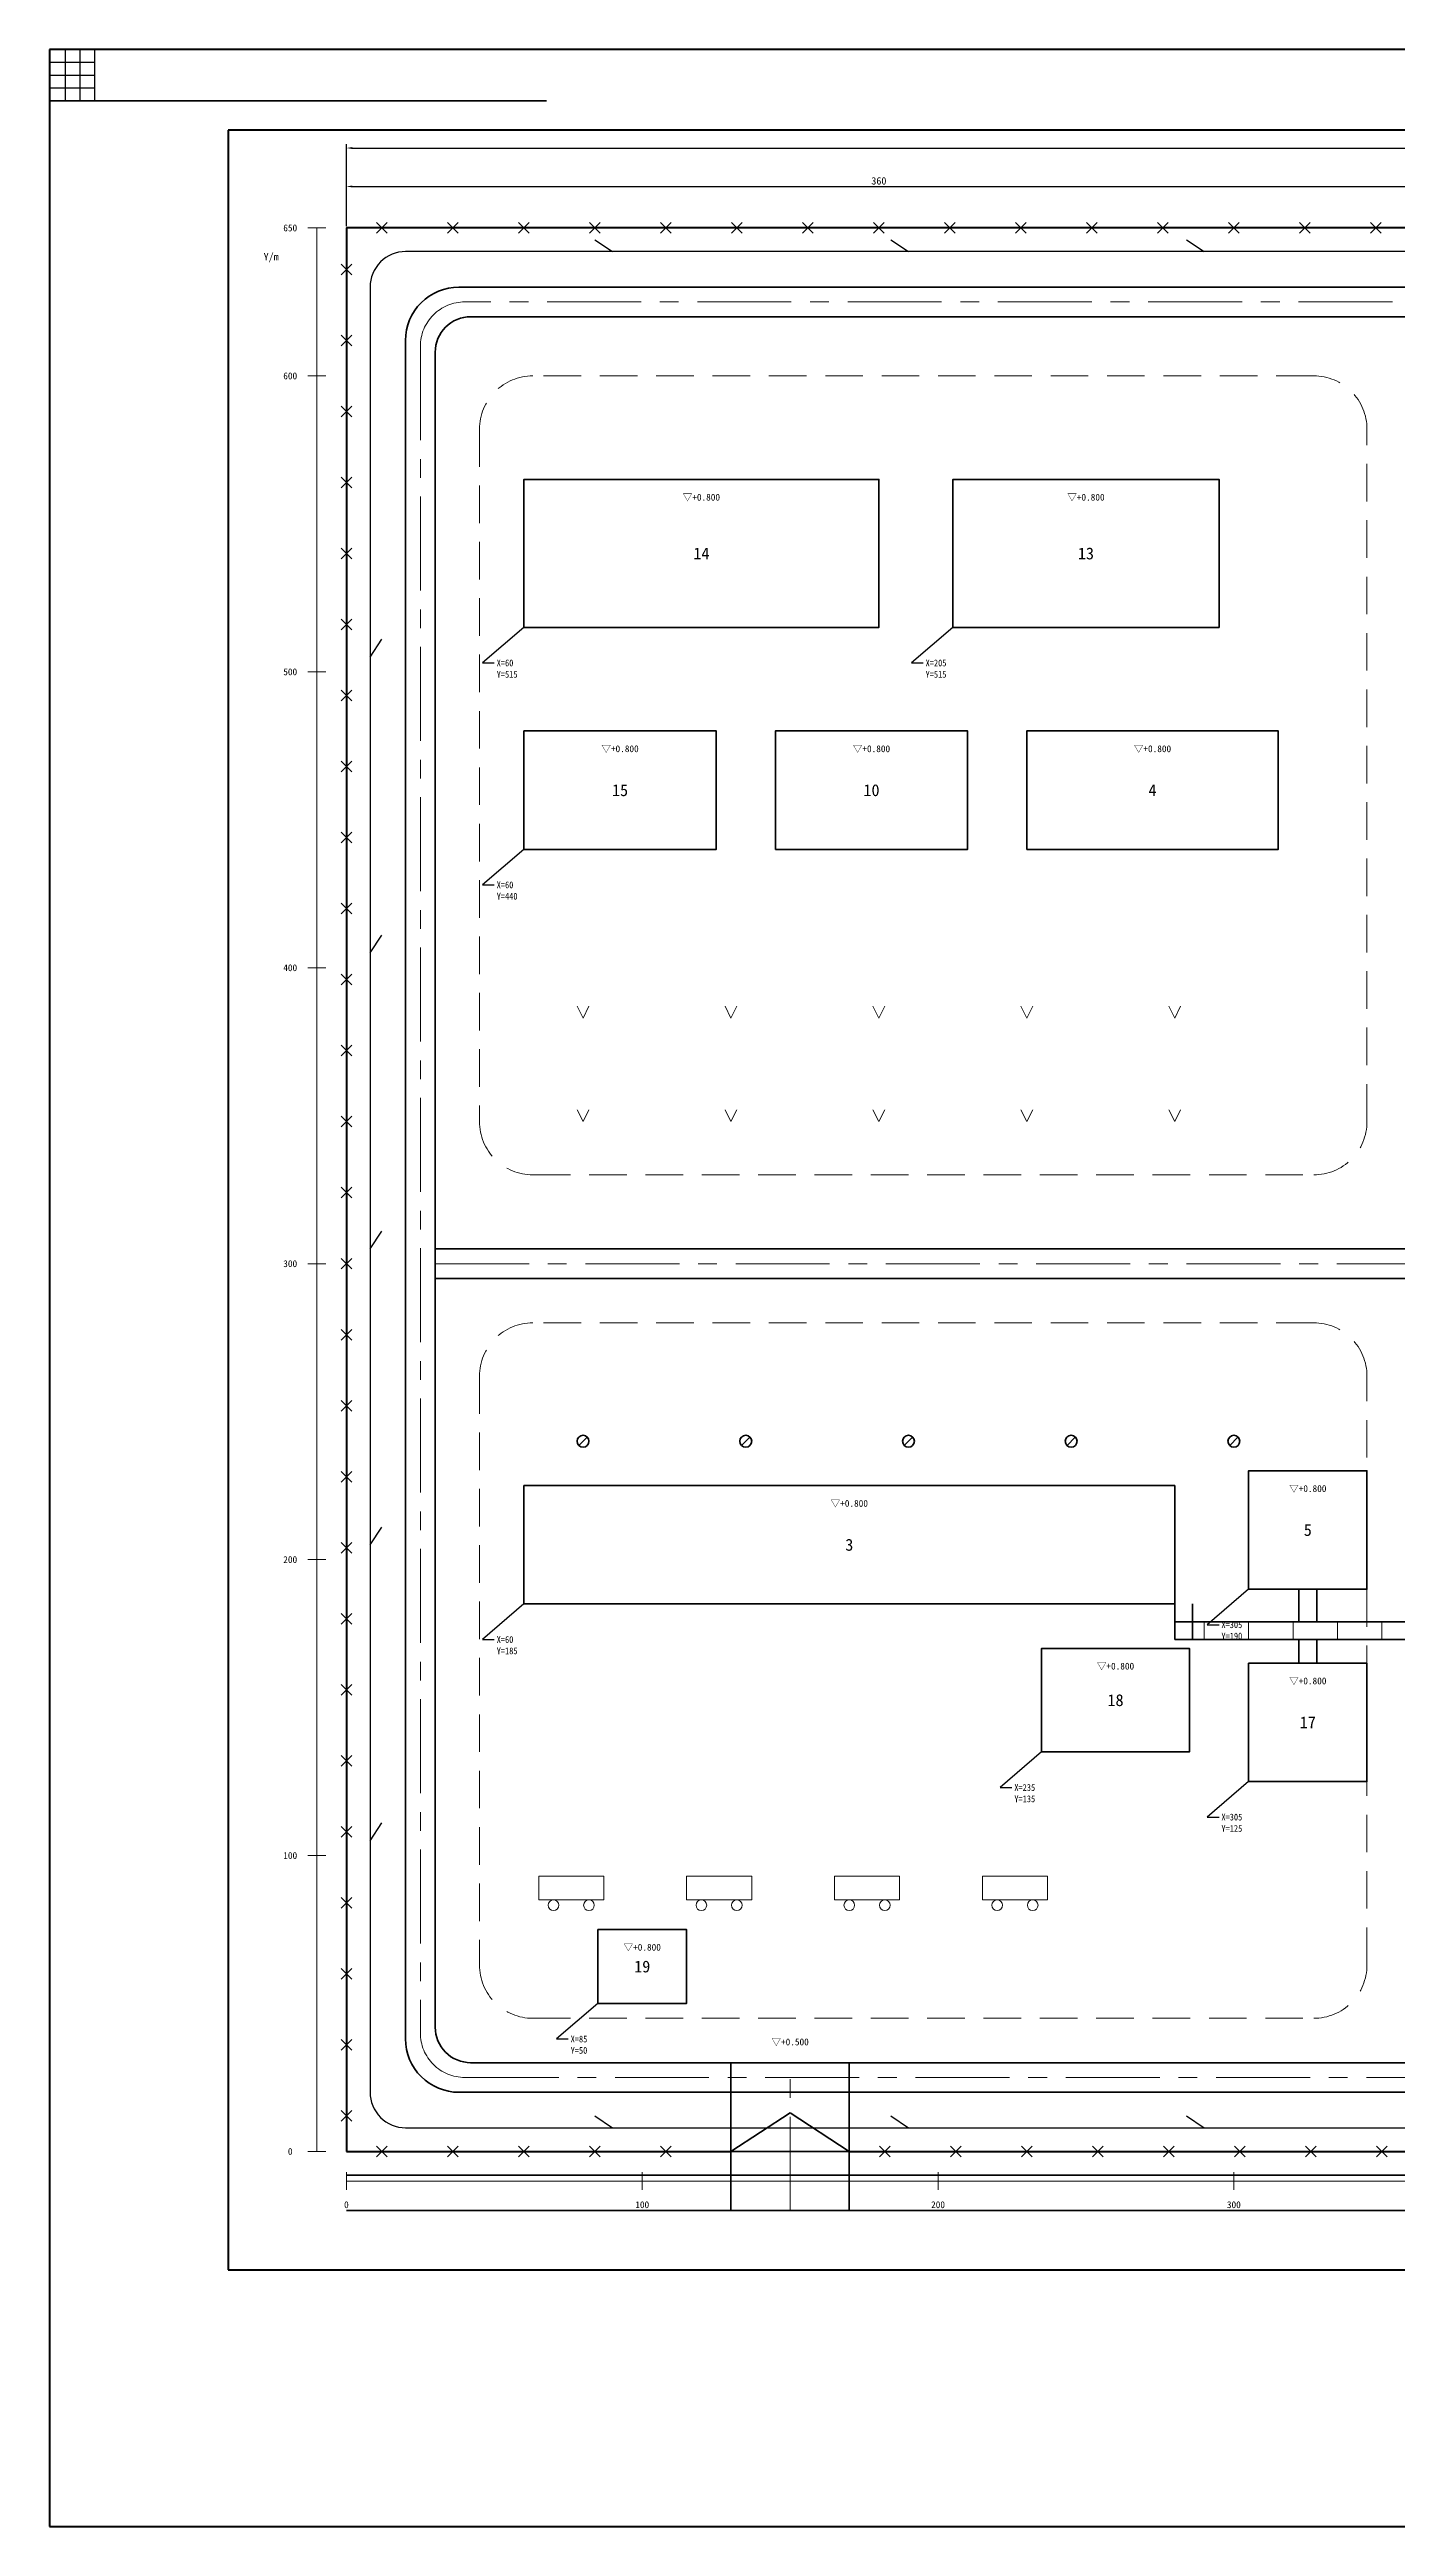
# Model space of a CAD drawing. Header units: millimetres. Extents: x -100 to 1121, y -82 to 755.
# Drawn here: x -100 to 355, y -82 to 755 of the extents above; entities that cross this region are included whole.
import ezdxf
from ezdxf import colors
from ezdxf.entities.mleader import LeaderData, LeaderLine
from ezdxf.enums import TextEntityAlignment as Align
from ezdxf.math import Vec2, Vec3

# ---------------------------------------------------------------- set-up
doc = ezdxf.new("R2010")
doc.units = ezdxf.units.MM
doc.linetypes.add('CENTER', pattern=[50.8, 31.75, -6.35, 6.35, -6.35])
doc.linetypes.add('DASHED', pattern=[19.05, 12.7, -6.35])
for name, color, linetype, lineweight in [('01-用地红线', 8, 'Continuous', 35), ('02-围墙', 1, 'Continuous', 50), ('03-道路', 8, 'Continuous', 35), ('06-建构筑物', 7, 'Continuous', 35), ('07-管带', 6, 'Continuous', 35), ('09-排水沟', 4, 'Continuous', 25), ('10-文字', 7, 'Continuous', 18), ('11-尺寸', 7, 'Continuous', 18), ('13-中心线', 8, 'CENTER', 18), ('13-图框', 7, 'Continuous', 50), ('14-分区界线', 8, 'DASHED', 18), ('15-消防设施', 1, 'Continuous', 35), ('16-绿化', 3, 'Continuous', 18), ('17-车辆', 7, 'Continuous', 18), ('20-坐标标注', 7, 'Continuous', 18)]:
    doc.layers.add(name, color=color, linetype=linetype, lineweight=lineweight)
doc.styles.add('QVTU-宋体', font='', dxfattribs={"width": 0.9})
doc.styles.get("Standard").update_dxf_attribs({"font": ''})
doc.styles.get('QVTU-宋体').set_extended_font_data('SimSun')
doc.styles.get('Standard').set_extended_font_data('SimSun')
doc.dimstyles.new('ISO-25', dxfattribs={"dimtxt": 2.5, "dimasz": 2.5, "dimexe": 1.25, "dimexo": 0.625, "dimtad": 1, "dimtxsty": 'Standard', "dimcen": 2.5, "dimadec": 0, "dimazin": 0, "dimtfac": 1, "dimtmove": 0, "dimatfit": 3, "dimfxl": 1, "dimarcsym": 0})

# ---------------------------------------------------------------- blocks, each defined once
blk = doc.blocks.new('_None')
blk = doc.blocks.new('*D18')
at = {"layer": '11-尺寸', "color": 0, "lineweight": -2, "transparency": 16777216}
for p, q in [((0, 695.62), (0, 710.25)), ((2, 709), (358, 709)), ((360, 695.62), (360, 710.25))]:
    blk.add_line(p, q, dxfattribs=at)
at = {"layer": '11-尺寸', "color": 0, "transparency": 16777216}
for points in [[(2, 709.33), (2, 708.67), (0, 709)], [(358, 709.33), (358, 708.67), (360, 709)]]:
    blk.add_solid(points, dxfattribs=at)
at = {"layer": 'Defpoints', "color": 0, "transparency": 16777216}
for p in [(360, 709), (0, 695), (360, 695)]:
    blk.add_point(p, dxfattribs=at)
at = {"layer": '11-尺寸', "color": 0, "transparency": 16777216, "insert": (180, 710.88), "char_height": 2.5, "attachment_point": 5}
blk.add_mtext('360', dxfattribs=at)
blk = doc.blocks.new('*D20')
at = {"layer": '11-尺寸', "color": 0, "lineweight": -2, "transparency": 16777216}
for p, q in [((0, 695.62), (0, 723.25)), ((2, 722), (798, 722)), ((800, 695.62), (800, 723.25))]:
    blk.add_line(p, q, dxfattribs=at)
at = {"layer": '11-尺寸', "color": 0, "transparency": 16777216}
for points in [[(2, 722.33), (2, 721.67), (0, 722)], [(798, 722.33), (798, 721.67), (800, 722)]]:
    blk.add_solid(points, dxfattribs=at)
at = {"layer": 'Defpoints', "color": 0, "transparency": 16777216}
for p in [(800, 722), (0, 695), (800, 695)]:
    blk.add_point(p, dxfattribs=at)
at = {"layer": '11-尺寸', "color": 0, "transparency": 16777216, "insert": (400, 723.88), "char_height": 2.5, "attachment_point": 5}
blk.add_mtext('800', dxfattribs=at)

msp = doc.modelspace()

# ---------------------------------------------------------------- linework, layer by layer
at = {"layer": '01-用地红线', "lineweight": 35}
msp.add_lwpolyline([(0, 45), (800, 45), (800, 695), (0, 695)], close=True, dxfattribs=at)
at = {"layer": '02-围墙', "lineweight": 50}
for p, q in [((800, 695), (0, 695)), ((0, 695), (0, 45)), ((0, 45), (130, 45)), ((170, 45), (800, 45))]:
    msp.add_line(p, q, dxfattribs=at)
at = {"layer": '02-围墙', "lineweight": 25}
for p, q in [((10.2, 693.2), (13.8, 696.8)), ((10.2, 696.8), (13.8, 693.2)), ((34.2, 693.2), (37.8, 696.8)), ((34.2, 696.8), (37.8, 693.2)), ((58.2, 693.2), (61.8, 696.8)), ((58.2, 696.8), (61.8, 693.2)), ((82.2, 693.2), (85.8, 696.8)), ((82.2, 696.8), (85.8, 693.2)), ((106.2, 693.2), (109.8, 696.8)), ((106.2, 696.8), (109.8, 693.2)), ((130.2, 693.2), (133.8, 696.8)), ((130.2, 696.8), (133.8, 693.2)), ((154.2, 693.2), (157.8, 696.8)), ((154.2, 696.8), (157.8, 693.2)), ((178.2, 693.2), (181.8, 696.8)), ((178.2, 696.8), (181.8, 693.2)), ((202.2, 693.2), (205.8, 696.8)), ((202.2, 696.8), (205.8, 693.2)), ((226.2, 693.2), (229.8, 696.8)), ((226.2, 696.8), (229.8, 693.2)), ((250.2, 693.2), (253.8, 696.8)), ((250.2, 696.8), (253.8, 693.2)), ((274.2, 693.2), (277.8, 696.8)), ((274.2, 696.8), (277.8, 693.2)), ((298.2, 693.2), (301.8, 696.8)), ((298.2, 696.8), (301.8, 693.2)), ((322.2, 693.2), (325.8, 696.8)), ((322.2, 696.8), (325.8, 693.2)), ((346.2, 693.2), (349.8, 696.8)), ((346.2, 696.8), (349.8, 693.2)), ((-1.8, 679.2), (1.8, 682.8)), ((-1.8, 682.8), (1.8, 679.2)), ((-1.8, 655.2), (1.8, 658.8)), ((-1.8, 658.8), (1.8, 655.2)), ((-1.8, 631.2), (1.8, 634.8)), ((-1.8, 634.8), (1.8, 631.2)), ((-1.8, 607.2), (1.8, 610.8)), ((-1.8, 610.8), (1.8, 607.2)), ((-1.8, 583.2), (1.8, 586.8)), ((-1.8, 586.8), (1.8, 583.2)), ((-1.8, 559.2), (1.8, 562.8)), ((-1.8, 562.8), (1.8, 559.2)), ((-1.8, 535.2), (1.8, 538.8)), ((-1.8, 538.8), (1.8, 535.2)), ((-1.8, 511.2), (1.8, 514.8)), ((-1.8, 514.8), (1.8, 511.2)), ((-1.8, 487.2), (1.8, 490.8)), ((-1.8, 490.8), (1.8, 487.2)), ((-1.8, 463.2), (1.8, 466.8)), ((-1.8, 466.8), (1.8, 463.2)), ((-1.8, 439.2), (1.8, 442.8)), ((-1.8, 442.8), (1.8, 439.2)), ((-1.8, 415.2), (1.8, 418.8)), ((-1.8, 418.8), (1.8, 415.2)), ((-1.8, 391.2), (1.8, 394.8)), ((-1.8, 394.8), (1.8, 391.2)), ((-1.8, 367.2), (1.8, 370.8)), ((-1.8, 370.8), (1.8, 367.2)), ((-1.8, 343.2), (1.8, 346.8)), ((-1.8, 346.8), (1.8, 343.2)), ((-1.8, 319.2), (1.8, 322.8)), ((-1.8, 322.8), (1.8, 319.2)), ((-1.8, 295.2), (1.8, 298.8)), ((-1.8, 298.8), (1.8, 295.2)), ((-1.8, 271.2), (1.8, 274.8)), ((-1.8, 274.8), (1.8, 271.2)), ((-1.8, 247.2), (1.8, 250.8)), ((-1.8, 250.8), (1.8, 247.2)), ((-1.8, 223.2), (1.8, 226.8)), ((-1.8, 226.8), (1.8, 223.2)), ((-1.8, 199.2), (1.8, 202.8)), ((-1.8, 202.8), (1.8, 199.2)), ((-1.8, 175.2), (1.8, 178.8)), ((-1.8, 178.8), (1.8, 175.2)), ((-1.8, 151.2), (1.8, 154.8)), ((-1.8, 154.8), (1.8, 151.2)), ((-1.8, 127.2), (1.8, 130.8)), ((-1.8, 130.8), (1.8, 127.2)), ((-1.8, 103.2), (1.8, 106.8)), ((-1.8, 106.8), (1.8, 103.2)), ((-1.8, 79.2), (1.8, 82.8)), ((-1.8, 82.8), (1.8, 79.2)), ((-1.8, 55.2), (1.8, 58.8)), ((-1.8, 58.8), (1.8, 55.2)), ((10.2, 43.2), (13.8, 46.8)), ((10.2, 46.8), (13.8, 43.2)), ((34.2, 43.2), (37.8, 46.8)), ((34.2, 46.8), (37.8, 43.2)), ((58.2, 43.2), (61.8, 46.8)), ((58.2, 46.8), (61.8, 43.2)), ((82.2, 43.2), (85.8, 46.8)), ((82.2, 46.8), (85.8, 43.2)), ((106.2, 43.2), (109.8, 46.8)), ((106.2, 46.8), (109.8, 43.2)), ((180.2, 43.2), (183.8, 46.8)), ((180.2, 46.8), (183.8, 43.2)), ((204.2, 43.2), (207.8, 46.8)), ((204.2, 46.8), (207.8, 43.2)), ((228.2, 43.2), (231.8, 46.8)), ((228.2, 46.8), (231.8, 43.2)), ((252.2, 43.2), (255.8, 46.8)), ((252.2, 46.8), (255.8, 43.2)), ((276.2, 43.2), (279.8, 46.8)), ((276.2, 46.8), (279.8, 43.2)), ((300.2, 43.2), (303.8, 46.8)), ((300.2, 46.8), (303.8, 43.2)), ((324.2, 43.2), (327.8, 46.8)), ((324.2, 46.8), (327.8, 43.2)), ((348.2, 43.2), (351.8, 46.8)), ((348.2, 46.8), (351.8, 43.2))]:
    msp.add_line(p, q, dxfattribs=at)
at = {"layer": '02-围墙', "lineweight": 35}
for p in [(130, 45), (170, 45)]:
    msp.add_line(p, (150, 58), dxfattribs=at)
at = {"layer": '03-道路', "lineweight": 35}
for p, q in [((30, 350), (770, 350)), ((30, 340), (770, 340)), ((130, 25), (130, 75)), ((170, 25), (170, 75)), ((0, 37), (800, 37)), ((0, 25), (800, 25))]:
    msp.add_line(p, q, dxfattribs=at)
for points in [[(38, 65), (762, 65, 0.4142136), (780, 83), (780, 657, 0.4142136), (762, 675), (38, 675, 0.4142136), (20, 657), (20, 83, 0.4142136)], [(42, 75), (758, 75, 0.4142136), (770, 87), (770, 653, 0.4142136), (758, 665), (42, 665, 0.4142136), (30, 653), (30, 87, 0.4142136)]]:
    msp.add_lwpolyline(points, format="xyb", close=True, dxfattribs=at)
at = {"layer": '06-建构筑物', "lineweight": 35}
for points in [[(60, 560), (180, 560), (180, 610), (60, 610)], [(205, 560), (295, 560), (295, 610), (205, 610)], [(60, 485), (125, 485), (125, 525), (60, 525)], [(145, 485), (210, 485), (210, 525), (145, 525)], [(230, 485), (315, 485), (315, 525), (230, 525)], [(60, 230), (280, 230), (280, 270), (60, 270)], [(305, 235), (345, 235), (345, 275), (305, 275)], [(235, 180), (285, 180), (285, 215), (235, 215)], [(305, 170), (345, 170), (345, 210), (305, 210)], [(85, 95), (115, 95), (115, 120), (85, 120)]]:
    msp.add_lwpolyline(points, close=True, dxfattribs=at)
at = {"layer": '07-管带', "lineweight": 35}
for p, q in [((322, 224), (322, 235)), ((328, 224), (328, 235)), ((280, 218), (280, 230)), ((286, 218), (286, 230)), ((280, 224), (740, 224)), ((280, 218), (740, 218)), ((322, 210), (322, 218)), ((328, 210), (328, 218))]:
    msp.add_line(p, q, dxfattribs=at)
at = {"layer": '07-管带', "lineweight": 18}
for p, q in [((290, 218), (290, 224)), ((305, 218), (305, 224)), ((320, 218), (320, 224)), ((335, 218), (335, 224)), ((350, 218), (350, 224))]:
    msp.add_line(p, q, dxfattribs=at)
at = {"layer": '09-排水沟', "lineweight": 25}
for p, q in [((84, 691), (90, 687)), ((184, 691), (190, 687)), ((284, 691), (290, 687)), ((8, 550), (12, 556)), ((8, 450), (12, 456)), ((8, 350), (12, 356)), ((8, 250), (12, 256)), ((8, 150), (12, 156)), ((84, 57), (90, 53)), ((184, 57), (190, 53)), ((284, 57), (290, 53))]:
    msp.add_line(p, q, dxfattribs=at)
msp.add_lwpolyline([(20, 53), (780, 53, 0.4142136), (792, 65), (792, 675, 0.4142136), (780, 687), (20, 687, 0.4142136), (8, 675), (8, 65, 0.4142136)], format="xyb", close=True, dxfattribs=at)
at = {"layer": '10-文字'}
msp.add_line((1108.628, 755.276), (-100.372, 755.276), dxfattribs=at)
at = {"layer": '13-中心线', "lineweight": 18}
for p, q in [((30, 345), (770, 345)), ((150, 25), (150, 75))]:
    msp.add_line(p, q, dxfattribs=at)
msp.add_lwpolyline([(40, 70), (760, 70, 0.4142136), (775, 85), (775, 655, 0.4142136), (760, 670), (40, 670, 0.4142136), (25, 655), (25, 85, 0.4142136)], format="xyb", close=True, dxfattribs=at)
at = {"layer": '13-图框', "lineweight": 70}
for p, q in [((1121.379, 755.276), (-100.372, 755.276)), ((-100.372, 755.276), (-100.372, -81.724)), ((-100.372, -81.724), (1121.379, -81.724))]:
    msp.add_line(p, q, dxfattribs=at)
at = {"layer": '13-图框', "linetype": 'Continuous', "lineweight": 25}
for p, q in [((-95, 738), (-95, 755.28)), ((-90, 738), (-90, 755.28)), ((-85, 738), (-85, 755.28)), ((-85, 738), (-85, 755.28)), ((-100.37, 750.96), (-85, 750.96)), ((-100.37, 746.64), (-85, 746.64)), ((-100.37, 742.32), (-85, 742.32))]:
    msp.add_line(p, q, dxfattribs=at)
at = {"layer": '13-图框', "lineweight": 35}
msp.add_line((-100.372, 738), (67.629, 738), dxfattribs=at)
at = {"layer": '13-图框', "lineweight": 50}
for p, q in [((850, 728), (-40, 728)), ((-40, 728), (-40, 5)), ((-40, 5), (850, 5))]:
    msp.add_line(p, q, dxfattribs=at)
at = {"layer": '14-分区界线', "lineweight": 18}
for points in [[(63, 375), (327, 375, 0.4142136), (345, 393), (345, 627, 0.4142136), (327, 645), (63, 645, 0.4142136), (45, 627), (45, 393, 0.4142136)], [(63, 90), (327, 90, 0.4142136), (345, 108), (345, 307, 0.4142136), (327, 325), (63, 325, 0.4142136), (45, 307), (45, 108, 0.4142136)]]:
    msp.add_lwpolyline(points, format="xyb", close=True, dxfattribs=at)
at = {"layer": '15-消防设施', "lineweight": 35}
for p, q in [((78.6, 283.6), (81.4, 286.4)), ((133.6, 283.6), (136.4, 286.4)), ((188.6, 283.6), (191.4, 286.4)), ((243.6, 283.6), (246.4, 286.4)), ((298.6, 283.6), (301.4, 286.4))]:
    msp.add_line(p, q, dxfattribs=at)
for centre in [(80, 285), (135, 285), (190, 285), (245, 285), (300, 285)]:
    msp.add_circle(centre, 2, dxfattribs=at)
at = {"layer": '16-绿化', "lineweight": 18}
for p, q in [((78, 432), (80, 428)), ((80, 428), (82, 432)), ((128, 432), (130, 428)), ((130, 428), (132, 432)), ((178, 432), (180, 428)), ((180, 428), (182, 432)), ((228, 432), (230, 428)), ((230, 428), (232, 432)), ((278, 432), (280, 428)), ((280, 428), (282, 432)), ((78, 397), (80, 393)), ((80, 393), (82, 397)), ((128, 397), (130, 393)), ((130, 393), (132, 397)), ((178, 397), (180, 393)), ((180, 393), (182, 397)), ((228, 397), (230, 393)), ((230, 393), (232, 397)), ((278, 397), (280, 393)), ((280, 393), (282, 397))]:
    msp.add_line(p, q, dxfattribs=at)
at = {"layer": '17-车辆', "lineweight": 18}
for points in [[(65, 130), (87, 130), (87, 138), (65, 138)], [(115, 130), (137, 130), (137, 138), (115, 138)], [(165, 130), (187, 130), (187, 138), (165, 138)], [(215, 130), (237, 130), (237, 138), (215, 138)]]:
    msp.add_lwpolyline(points, close=True, dxfattribs=at)
for centre in [(70, 128.2), (82, 128.2), (120, 128.2), (132, 128.2), (170, 128.2), (182, 128.2), (220, 128.2), (232, 128.2)]:
    msp.add_circle(centre, 1.8, dxfattribs=at)
at = {"layer": '20-坐标标注', "lineweight": 18}
for p, q in [((-13, 695), (-7, 695)), ((-10, 45), (-10, 695)), ((-13, 645), (-7, 645)), ((-13, 545), (-7, 545)), ((-13, 445), (-7, 445)), ((-13, 345), (-7, 345)), ((-13, 245), (-7, 245)), ((-13, 145), (-7, 145)), ((-13, 45), (-7, 45)), ((0, 32), (0, 38)), ((0, 35), (800, 35)), ((100, 32), (100, 38)), ((200, 32), (200, 38)), ((300, 32), (300, 38))]:
    msp.add_line(p, q, dxfattribs=at)

# ---------------------------------------------------------------- texts
at = {"layer": '10-文字', "style": 'QVTU-宋体'}
for s, height, p in [('▽+0.800', 2.3, (120, 604)), ('▽+0.800', 2.3, (250, 604)), ('14', 4, (120, 585)), ('13', 4, (250, 585)), ('▽+0.800', 2.3, (92.5, 519)), ('▽+0.800', 2.3, (177.5, 519)), ('▽+0.800', 2.3, (272.5, 519)), ('15', 4, (92.5, 505)), ('10', 4, (177.5, 505)), ('4', 4, (272.5, 505)), ('▽+0.800', 2.3, (325, 269)), ('▽+0.800', 2.3, (170, 264)), ('3', 4, (170, 250)), ('5', 4, (325, 255)), ('▽+0.800', 2.3, (260, 209)), ('▽+0.800', 2.3, (325, 204)), ('18', 4, (260, 197.5)), ('17', 4, (325, 190)), ('▽+0.800', 2.3, (100, 114)), ('19', 4, (100, 107.5)), ('▽+0.500', 2.3, (150, 82))]:
    msp.add_text(s, height=height, dxfattribs=at).set_placement(p, align=Align.MIDDLE_CENTER)
at = {"layer": '20-坐标标注', "style": 'QVTU-宋体'}
for s, p in [('650', (-19, 695)), ('600', (-19, 645)), ('500', (-19, 545)), ('400', (-19, 445)), ('300', (-19, 345)), ('200', (-19, 245)), ('100', (-19, 145)), ('0', (-19, 45)), ('0', (0, 27)), ('100', (100, 27)), ('200', (200, 27)), ('300', (300, 27))]:
    msp.add_text(s, height=2.3, dxfattribs=at).set_placement(p, align=Align.MIDDLE_CENTER)
msp.add_text('Y/m', height=2.5, dxfattribs=at).set_placement((-28, 684))

# ---------------------------------------------------------------- dimensions: what is measured, and where the dimension line sits
at = {"layer": '11-尺寸'}
for p2, distance, picture, middle in [((800, 695), 27, '*D20', (400, 723.875)), ((360, 695), 14, '*D18', (180, 710.875))]:
    dim = msp.add_aligned_dim(p1=(0, 695), p2=p2, distance=distance, dimstyle='ISO-25', override={"dimtxt": 2.5, "dimasz": 2}, dxfattribs=at)
    dim.commit()
    dim.dimension.update_dxf_attribs({"geometry": picture, "text_midpoint": middle})

# ---------------------------------------------------------------- leaders
at = {"layer": '20-坐标标注'}
ml = msp.add_multileader_mtext('Standard', dxfattribs=at)
ml.set_content('X=60\\PY=515', color=256, style='QVTU-宋体')
ml.set_leader_properties()
ml.set_arrow_properties(name='NONE')
ml.build(insert=Vec2(0, 0))
ml.multileader.update_dxf_attribs({"dogleg_length": 4, "arrow_head_size": 0})
ctx = ml.context
ctx.base_point, ctx.char_height, ctx.arrow_head_size, ctx.landing_gap_size = Vec3(50, 548), 2.3, 0, 0.8
notes = []
notes.append((ctx, [(0, (1, 1, 0), (46, 548), (1, 0), 4, [(0, [(60, 560)], 0, [])])]))
ctx.mtext.insert, ctx.mtext.flow_direction = Vec3(50.8, 549.15), 5
ml = msp.add_multileader_mtext('Standard', dxfattribs=at)
ml.set_content('X=205\\PY=515', color=256, style='QVTU-宋体')
ml.set_leader_properties()
ml.set_arrow_properties(name='NONE')
ml.build(insert=Vec2(0, 0))
ml.multileader.update_dxf_attribs({"dogleg_length": 4, "arrow_head_size": 0})
ctx = ml.context
ctx.base_point, ctx.char_height, ctx.arrow_head_size, ctx.landing_gap_size = Vec3(195, 548), 2.3, 0, 0.8
notes.append((ctx, [(0, (1, 1, 0), (191, 548), (1, 0), 4, [(0, [(205, 560)], 0, [])])]))
ctx.mtext.insert, ctx.mtext.flow_direction = Vec3(195.8, 549.15), 5
ml = msp.add_multileader_mtext('Standard', dxfattribs=at)
ml.set_content('X=60\\PY=440', color=256, style='QVTU-宋体')
ml.set_leader_properties()
ml.set_arrow_properties(name='NONE')
ml.build(insert=Vec2(0, 0))
ml.multileader.update_dxf_attribs({"dogleg_length": 4, "arrow_head_size": 0})
ctx = ml.context
ctx.base_point, ctx.char_height, ctx.arrow_head_size, ctx.landing_gap_size = Vec3(50, 473), 2.3, 0, 0.8
notes.append((ctx, [(0, (1, 1, 0), (46, 473), (1, 0), 4, [(0, [(60, 485)], 0, [])])]))
ctx.mtext.insert, ctx.mtext.flow_direction = Vec3(50.8, 474.15), 5
ml = msp.add_multileader_mtext('Standard', dxfattribs=at)
ml.set_content('X=305\\PY=190', color=256, style='QVTU-宋体')
ml.set_leader_properties()
ml.set_arrow_properties(name='NONE')
ml.build(insert=Vec2(0, 0))
ml.multileader.update_dxf_attribs({"dogleg_length": 4, "arrow_head_size": 0})
ctx = ml.context
ctx.base_point, ctx.char_height, ctx.arrow_head_size, ctx.landing_gap_size = Vec3(295, 223), 2.3, 0, 0.8
notes.append((ctx, [(0, (1, 1, 0), (291, 223), (1, 0), 4, [(0, [(305, 235)], 0, [])])]))
ctx.mtext.insert, ctx.mtext.flow_direction = Vec3(295.8, 224.15), 5
ml = msp.add_multileader_mtext('Standard', dxfattribs=at)
ml.set_content('X=60\\PY=185', color=256, style='QVTU-宋体')
ml.set_leader_properties()
ml.set_arrow_properties(name='NONE')
ml.build(insert=Vec2(0, 0))
ml.multileader.update_dxf_attribs({"dogleg_length": 4, "arrow_head_size": 0})
ctx = ml.context
ctx.base_point, ctx.char_height, ctx.arrow_head_size, ctx.landing_gap_size = Vec3(50, 218), 2.3, 0, 0.8
notes.append((ctx, [(0, (1, 1, 0), (46, 218), (1, 0), 4, [(0, [(60, 230)], 0, [])])]))
ctx.mtext.insert, ctx.mtext.flow_direction = Vec3(50.8, 219.15), 5
ml = msp.add_multileader_mtext('Standard', dxfattribs=at)
ml.set_content('X=235\\PY=135', color=256, style='QVTU-宋体')
ml.set_leader_properties()
ml.set_arrow_properties(name='NONE')
ml.build(insert=Vec2(0, 0))
ml.multileader.update_dxf_attribs({"dogleg_length": 4, "arrow_head_size": 0})
ctx = ml.context
ctx.base_point, ctx.char_height, ctx.arrow_head_size, ctx.landing_gap_size = Vec3(225, 168), 2.3, 0, 0.8
notes.append((ctx, [(0, (1, 1, 0), (221, 168), (1, 0), 4, [(0, [(235, 180)], 0, [])])]))
ctx.mtext.insert, ctx.mtext.flow_direction = Vec3(225.8, 169.15), 5
ml = msp.add_multileader_mtext('Standard', dxfattribs=at)
ml.set_content('X=305\\PY=125', color=256, style='QVTU-宋体')
ml.set_leader_properties()
ml.set_arrow_properties(name='NONE')
ml.build(insert=Vec2(0, 0))
ml.multileader.update_dxf_attribs({"dogleg_length": 4, "arrow_head_size": 0})
ctx = ml.context
ctx.base_point, ctx.char_height, ctx.arrow_head_size, ctx.landing_gap_size = Vec3(295, 158), 2.3, 0, 0.8
notes.append((ctx, [(0, (1, 1, 0), (291, 158), (1, 0), 4, [(0, [(305, 170)], 0, [])])]))
ctx.mtext.insert, ctx.mtext.flow_direction = Vec3(295.8, 159.15), 5
ml = msp.add_multileader_mtext('Standard', dxfattribs=at)
ml.set_content('X=85\\PY=50', color=256, style='QVTU-宋体')
ml.set_leader_properties()
ml.set_arrow_properties(name='NONE')
ml.build(insert=Vec2(0, 0))
ml.multileader.update_dxf_attribs({"dogleg_length": 4, "arrow_head_size": 0})
ctx = ml.context
ctx.base_point, ctx.char_height, ctx.arrow_head_size, ctx.landing_gap_size = Vec3(75, 83), 2.3, 0, 0.8
notes.append((ctx, [(0, (1, 1, 0), (71, 83), (1, 0), 4, [(0, [(85, 95)], 0, [])])]))
ctx.mtext.insert, ctx.mtext.flow_direction = Vec3(75.8, 84.15), 5
for ctx, leaders in notes:
    for number, flags, end, landing, length, lines in leaders:
        leader = LeaderData()
        leader.index, (leader.has_last_leader_line, leader.has_dogleg_vector, leader.attachment_direction) = number, flags
        leader.last_leader_point, leader.dogleg_vector, leader.dogleg_length = Vec3(end), Vec3(landing), length
        for number, points, colour, breaks in lines:
            line = LeaderLine()
            line.index, line.vertices, line.color, line.breaks = number, Vec3.list(points), colors.encode_raw_color(colour), breaks
            leader.lines.append(line)
        ctx.leaders.append(leader)

doc.saveas('drawing.dxf')
